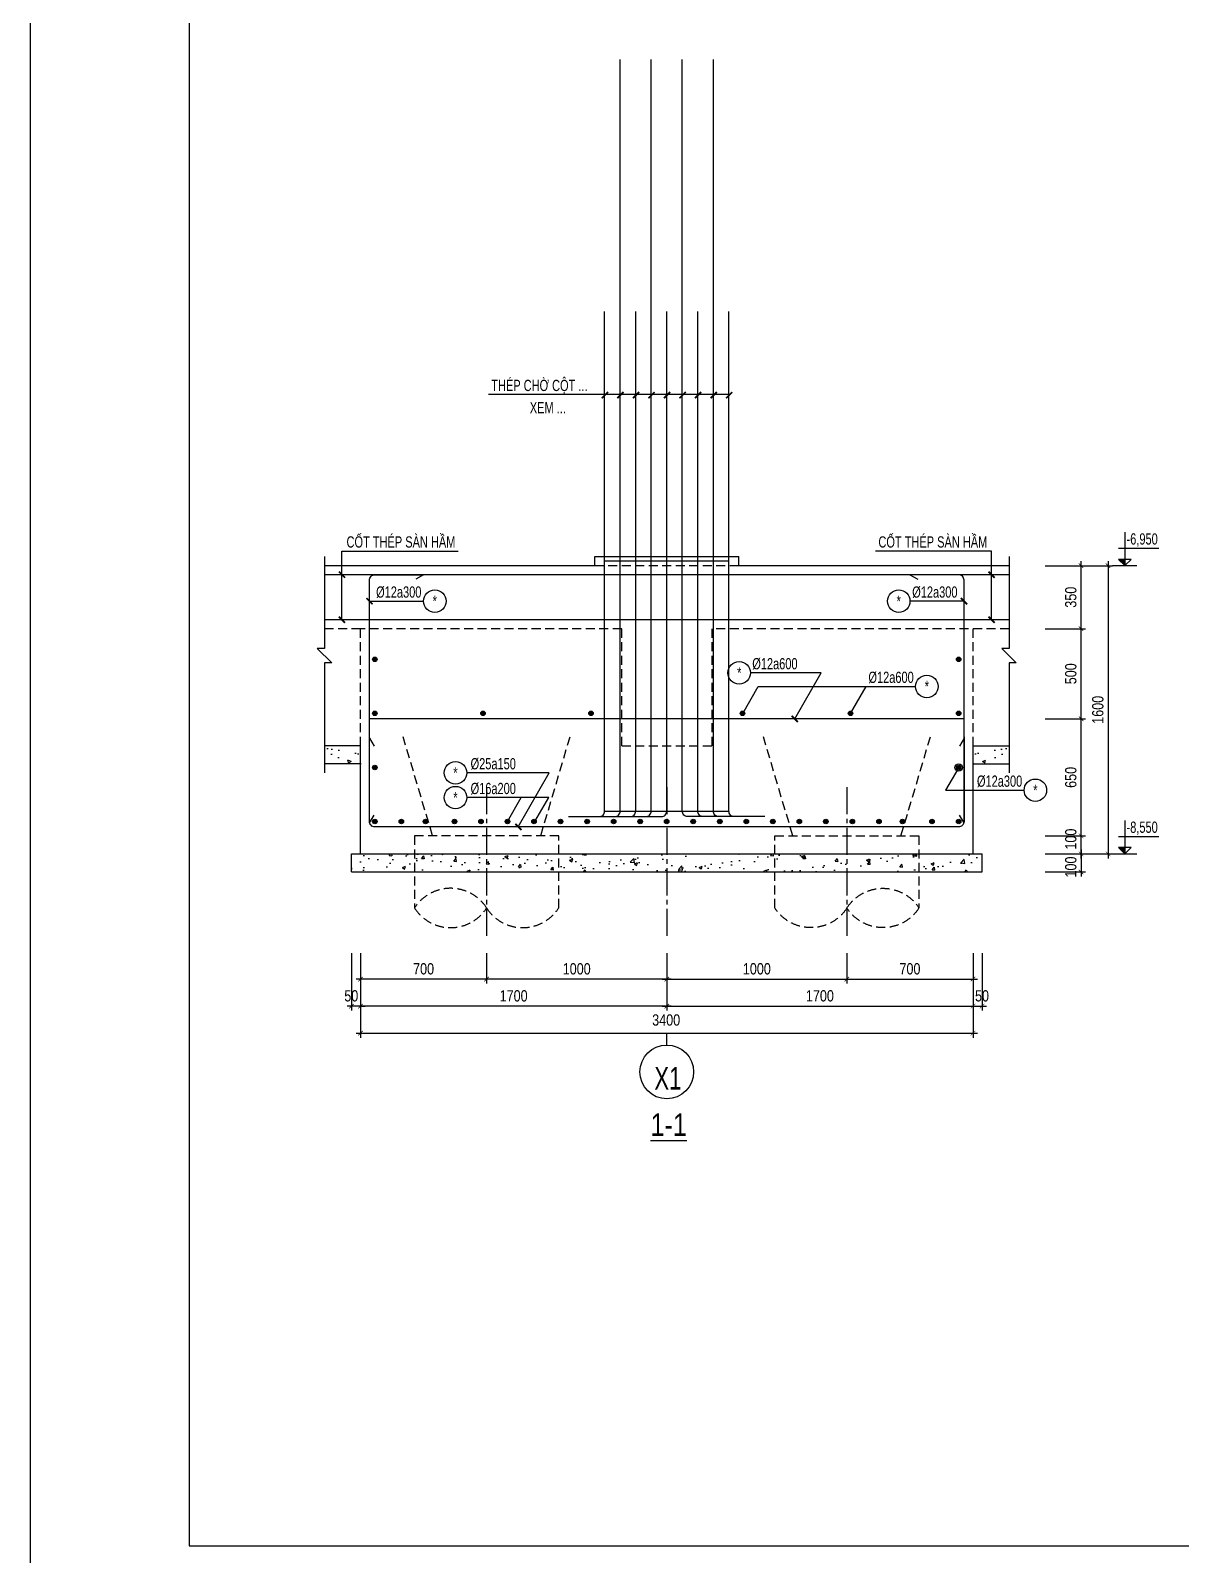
# Model space of a CAD drawing. Extents: x 71 to 2424299, y -14 to 1061502.
# Drawn here: x 1240521 to 1246910, y 486761 to 495226 of the extents above; entities that cross this region are included whole.
import ezdxf
from ezdxf.enums import TextEntityAlignment as Align

# ---------------------------------------------------------------- set-up
doc = ezdxf.new("R2010")
doc.units = 0
doc.header["$LTSCALE"] = 1000
doc.header["$MEASUREMENT"] = 0
doc.header["$PDMODE"] = 3
doc.linetypes.add('CENTER2', pattern=[1.125, 0.75, -0.125, 0.125, -0.125])
doc.linetypes.add('HIDDEN', pattern=[0.375, 0.25, -0.125])
doc.layers.get('0').update_dxf_attribs({"linetype": 'CONTINUOUS'})
doc.layers.get('Defpoints').update_dxf_attribs({"linetype": 'CONTINUOUS'})
for name, color, linetype in [('CDC.01.AXIS', 160, 'CENTER2'), ('CDC.02.DIM', 1, 'CONTINUOUS'), ('CDC.03.BORDER', 3, 'CONTINUOUS'), ('CDC.04.HIDDEN', 8, 'HIDDEN'), ('CDC.05.STEEL', 4, 'CONTINUOUS'), ('CDC.06.TEXT', 2, 'CONTINUOUS'), ('CDC.10.HATCH', 9, 'CONTINUOUS'), ('CDC.11.NOTE', 8, 'CONTINUOUS'), ('CDC.14.STEELNUM', 9, 'CONTINUOUS'), ('KCS_CHI', 1, 'CONTINUOUS')]:
    doc.layers.add(name, color=color, linetype=linetype)
doc.styles.add('ARIAL', font='arial.ttf', dxfattribs={"width": 0.8})
doc.dimstyles.new('25', dxfattribs={"dimscale": 25, "dimtxt": 2.5, "dimasz": 1, "dimexe": 1, "dimexo": 0, "dimgap": 1, "dimtad": 1, "dimdec": 0, "dimdsep": 46, "dimtxsty": 'ARIAL', "dimblk": 'ARCHTICK', "dimcen": 1, "dimdle": 1, "dimclrd": 256, "dimclre": 256, "dimclrt": 2, "dimadec": 0, "dimazin": 0, "dimtfac": 0.00072, "dimtdec": 0, "dimtix": 1, "dimtmove": 2, "dimatfit": 3, "dimldrblk": 'ARCHTICK', "dimfxl": 1, "dimtolj": 1, "dimarcsym": 0})

# ---------------------------------------------------------------- blocks, each defined once
blk = doc.blocks.new('_ArchTick')
at = {"color": 0, "linetype": 'ByBlock', "const_width": 0.15}
blk.add_lwpolyline([(-0.5, -0.5), (0.5, 0.5)], dxfattribs=at)
blk = doc.blocks.new('*D1478')
at = {"layer": 'CDC.02.DIM', "lineweight": -2, "transparency": 16777216}
for p, q in [((1246352.7, 490680.1), (1246352.7, 490530.1)), ((1246152.7, 490655.1), (1246377.7, 490655.1)), ((1246152.7, 490555.1), (1246377.7, 490555.1))]:
    blk.add_line(p, q, dxfattribs=at)
at = {"layer": 'Defpoints', "color": 0, "transparency": 16777216}
for p in [(1246152.7, 490655.1), (1246152.7, 490555.1), (1246352.7, 490555.1)]:
    blk.add_point(p, dxfattribs=at)
at = {"layer": 'CDC.02.DIM', "lineweight": -2, "transparency": 16777216, "xscale": 25, "yscale": 25, "zscale": 25}
for p, rotation in [((1246352.7, 490655.1), 90), ((1246352.7, 490555.1), 270)]:
    blk.add_blockref('_ArchTick', p, dxfattribs=dict(at, rotation=rotation))
at = {"layer": 'CDC.02.DIM', "color": 2, "transparency": 16777216, "insert": (1246295.8, 490582.4), "char_height": 62.5, "attachment_point": 5, "rotation": 90, "style": 'ARIAL'}
blk.add_mtext('\\A1;100', dxfattribs=at)
blk = doc.blocks.new('*D1479')
at = {"layer": 'CDC.02.DIM', "lineweight": -2, "transparency": 16777216}
for p, q in [((1246352.7, 490630.1), (1246352.7, 490780.1)), ((1246152.7, 490755.1), (1246377.7, 490755.1)), ((1246152.7, 490655.1), (1246377.7, 490655.1))]:
    blk.add_line(p, q, dxfattribs=at)
at = {"layer": 'Defpoints', "color": 0, "transparency": 16777216}
for p in [(1246152.7, 490755.1), (1246352.7, 490755.1), (1246152.7, 490655.1)]:
    blk.add_point(p, dxfattribs=at)
at = {"layer": 'CDC.02.DIM', "lineweight": -2, "transparency": 16777216, "xscale": 25, "yscale": 25, "zscale": 25}
for p, rotation in [((1246352.7, 490755.1), 90), ((1246352.7, 490655.1), 270)]:
    blk.add_blockref('_ArchTick', p, dxfattribs=dict(at, rotation=rotation))
at = {"layer": 'CDC.02.DIM', "color": 2, "transparency": 16777216, "insert": (1246295.8, 490737.4), "char_height": 62.5, "attachment_point": 5, "rotation": 90, "style": 'ARIAL'}
blk.add_mtext('\\A1;100', dxfattribs=at)
blk = doc.blocks.new('*D1480')
at = {"layer": 'CDC.02.DIM', "lineweight": -2, "transparency": 16777216}
for p, q in [((1246152.7, 491405.1), (1246377.7, 491405.1)), ((1246352.7, 490730.1), (1246352.7, 491430.1)), ((1246152.7, 490755.1), (1246377.7, 490755.1))]:
    blk.add_line(p, q, dxfattribs=at)
at = {"layer": 'Defpoints', "color": 0, "transparency": 16777216}
for p in [(1246152.7, 491405.1), (1246352.7, 491405.1), (1246152.7, 490755.1)]:
    blk.add_point(p, dxfattribs=at)
at = {"layer": 'CDC.02.DIM', "lineweight": -2, "transparency": 16777216, "xscale": 25, "yscale": 25, "zscale": 25}
for p, rotation in [((1246352.7, 491405.1), 90), ((1246352.7, 490755.1), 270)]:
    blk.add_blockref('_ArchTick', p, dxfattribs=dict(at, rotation=rotation))
at = {"layer": 'CDC.02.DIM', "color": 2, "transparency": 16777216, "insert": (1246295.8, 491080.1), "char_height": 62.5, "attachment_point": 5, "rotation": 90, "style": 'ARIAL'}
blk.add_mtext('\\A1;650', dxfattribs=at)
blk = doc.blocks.new('*D1481')
at = {"layer": 'CDC.02.DIM', "lineweight": -2, "transparency": 16777216}
for p, q in [((1246152.7, 491905.1), (1246377.7, 491905.1)), ((1246352.7, 491380.1), (1246352.7, 491930.1)), ((1246152.7, 491405.1), (1246377.7, 491405.1))]:
    blk.add_line(p, q, dxfattribs=at)
at = {"layer": 'Defpoints', "color": 0, "transparency": 16777216}
for p in [(1246152.7, 491905.1), (1246352.7, 491905.1), (1246152.7, 491405.1)]:
    blk.add_point(p, dxfattribs=at)
at = {"layer": 'CDC.02.DIM', "lineweight": -2, "transparency": 16777216, "xscale": 25, "yscale": 25, "zscale": 25}
for p, rotation in [((1246352.7, 491905.1), 90), ((1246352.7, 491405.1), 270)]:
    blk.add_blockref('_ArchTick', p, dxfattribs=dict(at, rotation=rotation))
at = {"layer": 'CDC.02.DIM', "color": 2, "transparency": 16777216, "insert": (1246295.8, 491655.1), "char_height": 62.5, "attachment_point": 5, "rotation": 90, "style": 'ARIAL'}
blk.add_mtext('\\A1;500', dxfattribs=at)
blk = doc.blocks.new('*D1482')
at = {"layer": 'CDC.02.DIM', "lineweight": -2, "transparency": 16777216}
for p, q in [((1246152.7, 492255.1), (1246377.7, 492255.1)), ((1246352.7, 491880.1), (1246352.7, 492280.1)), ((1246152.7, 491905.1), (1246377.7, 491905.1))]:
    blk.add_line(p, q, dxfattribs=at)
at = {"layer": 'Defpoints', "color": 0, "transparency": 16777216}
for p in [(1246152.7, 492255.1), (1246352.7, 492255.1), (1246152.7, 491905.1)]:
    blk.add_point(p, dxfattribs=at)
at = {"layer": 'CDC.02.DIM', "lineweight": -2, "transparency": 16777216, "xscale": 25, "yscale": 25, "zscale": 25}
for p, rotation in [((1246352.7, 492255.1), 90), ((1246352.7, 491905.1), 270)]:
    blk.add_blockref('_ArchTick', p, dxfattribs=dict(at, rotation=rotation))
at = {"layer": 'CDC.02.DIM', "color": 2, "transparency": 16777216, "insert": (1246295.8, 492080.1), "char_height": 62.5, "attachment_point": 5, "rotation": 90, "style": 'ARIAL'}
blk.add_mtext('\\A1;350', dxfattribs=at)
blk = doc.blocks.new('*D1483')
at = {"layer": 'CDC.02.DIM', "lineweight": -2, "transparency": 16777216}
for p, q in [((1246152.7, 492255.1), (1246527.7, 492255.1)), ((1246502.7, 492280.1), (1246502.7, 490630.1)), ((1246152.7, 490655.1), (1246527.7, 490655.1))]:
    blk.add_line(p, q, dxfattribs=at)
at = {"layer": 'Defpoints', "color": 0, "transparency": 16777216}
for p in [(1246152.7, 492255.1), (1246152.7, 490655.1), (1246502.7, 490655.1)]:
    blk.add_point(p, dxfattribs=at)
at = {"layer": 'CDC.02.DIM', "lineweight": -2, "transparency": 16777216, "xscale": 25, "yscale": 25, "zscale": 25}
for p, rotation in [((1246502.7, 492255.1), 90), ((1246502.7, 490655.1), 270)]:
    blk.add_blockref('_ArchTick', p, dxfattribs=dict(at, rotation=rotation))
at = {"layer": 'CDC.02.DIM', "color": 2, "transparency": 16777216, "insert": (1246445.8, 491455.1), "char_height": 62.5, "attachment_point": 5, "rotation": 90, "style": 'ARIAL'}
blk.add_mtext('\\A1;1600', dxfattribs=at)
blk = doc.blocks.new('*D1484')
at = {"layer": 'CDC.02.DIM', "lineweight": -2, "transparency": 16777216}
for p, q in [((1242352.7, 490105.1), (1242352.7, 489785.3)), ((1244052.7, 490105.1), (1244052.7, 489785.3)), ((1244077.7, 489810.3), (1242327.7, 489810.3))]:
    blk.add_line(p, q, dxfattribs=at)
at = {"layer": 'Defpoints', "color": 0, "transparency": 16777216}
for p in [(1242352.7, 490105.1), (1244052.7, 490105.1), (1242352.7, 489810.3)]:
    blk.add_point(p, dxfattribs=at)
at = {"layer": 'CDC.02.DIM', "lineweight": -2, "transparency": 16777216, "xscale": 25, "yscale": 25, "zscale": 25, "rotation": 180}
blk.add_blockref('_ArchTick', (1242352.7, 489810.3), dxfattribs=at)
at = {"layer": 'CDC.02.DIM', "lineweight": -2, "transparency": 16777216, "xscale": 25, "yscale": 25, "zscale": 25}
blk.add_blockref('_ArchTick', (1244052.7, 489810.3), dxfattribs=at)
at = {"layer": 'CDC.02.DIM', "color": 2, "transparency": 16777216, "insert": (1243202.7, 489867.2), "char_height": 62.5, "attachment_point": 5, "style": 'ARIAL'}
blk.add_mtext('\\A1;1700', dxfattribs=at)
blk = doc.blocks.new('*D1485')
at = {"layer": 'CDC.02.DIM', "lineweight": -2, "transparency": 16777216}
for p, q in [((1244052.7, 490105.1), (1244052.7, 489785.3)), ((1245752.7, 490105.1), (1245752.7, 489785.3)), ((1244027.7, 489810.3), (1245777.7, 489810.3))]:
    blk.add_line(p, q, dxfattribs=at)
at = {"layer": 'Defpoints', "color": 0, "transparency": 16777216}
for p in [(1244052.7, 490105.1), (1245752.7, 490105.1), (1245752.7, 489810.3)]:
    blk.add_point(p, dxfattribs=at)
at = {"layer": 'CDC.02.DIM', "lineweight": -2, "transparency": 16777216, "xscale": 25, "yscale": 25, "zscale": 25, "rotation": 180}
blk.add_blockref('_ArchTick', (1244052.7, 489810.3), dxfattribs=at)
at = {"layer": 'CDC.02.DIM', "lineweight": -2, "transparency": 16777216, "xscale": 25, "yscale": 25, "zscale": 25}
blk.add_blockref('_ArchTick', (1245752.7, 489810.3), dxfattribs=at)
at = {"layer": 'CDC.02.DIM', "color": 2, "transparency": 16777216, "insert": (1244902.7, 489867.2), "char_height": 62.5, "attachment_point": 5, "style": 'ARIAL'}
blk.add_mtext('\\A1;1700', dxfattribs=at)
blk = doc.blocks.new('*D1486')
at = {"layer": 'CDC.02.DIM', "lineweight": -2, "transparency": 16777216}
for p, q in [((1242352.7, 490105.1), (1242352.7, 489635.3)), ((1245752.7, 490105.1), (1245752.7, 489635.3)), ((1242327.7, 489660.3), (1245777.7, 489660.3))]:
    blk.add_line(p, q, dxfattribs=at)
at = {"layer": 'Defpoints', "color": 0, "transparency": 16777216}
for p in [(1242352.7, 490105.1), (1245752.7, 490105.1), (1245752.7, 489660.3)]:
    blk.add_point(p, dxfattribs=at)
at = {"layer": 'CDC.02.DIM', "lineweight": -2, "transparency": 16777216, "xscale": 25, "yscale": 25, "zscale": 25, "rotation": 180}
blk.add_blockref('_ArchTick', (1242352.7, 489660.3), dxfattribs=at)
at = {"layer": 'CDC.02.DIM', "lineweight": -2, "transparency": 16777216, "xscale": 25, "yscale": 25, "zscale": 25}
blk.add_blockref('_ArchTick', (1245752.7, 489660.3), dxfattribs=at)
at = {"layer": 'CDC.02.DIM', "color": 2, "transparency": 16777216, "insert": (1244049.5, 489733.1), "char_height": 62.5, "attachment_point": 5, "style": 'ARIAL'}
blk.add_mtext('\\A1;3400', dxfattribs=at)
blk = doc.blocks.new('*D1487')
at = {"layer": 'CDC.02.DIM', "lineweight": -2, "transparency": 16777216}
for p, q in [((1243052.7, 490105.1), (1243052.7, 489935.3)), ((1244052.7, 490105.1), (1244052.7, 489935.3)), ((1244077.7, 489960.3), (1243027.7, 489960.3))]:
    blk.add_line(p, q, dxfattribs=at)
at = {"layer": 'Defpoints', "color": 0, "transparency": 16777216}
for p in [(1243052.7, 490105.1), (1244052.7, 490105.1), (1243052.7, 489960.3)]:
    blk.add_point(p, dxfattribs=at)
at = {"layer": 'CDC.02.DIM', "lineweight": -2, "transparency": 16777216, "xscale": 25, "yscale": 25, "zscale": 25, "rotation": 180}
blk.add_blockref('_ArchTick', (1243052.7, 489960.3), dxfattribs=at)
at = {"layer": 'CDC.02.DIM', "lineweight": -2, "transparency": 16777216, "xscale": 25, "yscale": 25, "zscale": 25}
blk.add_blockref('_ArchTick', (1244052.7, 489960.3), dxfattribs=at)
at = {"layer": 'CDC.02.DIM', "color": 2, "transparency": 16777216, "insert": (1243552.7, 490017.2), "char_height": 62.5, "attachment_point": 5, "style": 'ARIAL'}
blk.add_mtext('\\A1;1000', dxfattribs=at)
blk = doc.blocks.new('*D1488')
at = {"layer": 'CDC.02.DIM', "lineweight": -2, "transparency": 16777216}
for p, q in [((1244052.7, 490105.1), (1244052.7, 489935.3)), ((1245052.7, 490105.1), (1245052.7, 489935.3)), ((1244027.7, 489960.3), (1245077.7, 489960.3))]:
    blk.add_line(p, q, dxfattribs=at)
at = {"layer": 'Defpoints', "color": 0, "transparency": 16777216}
for p in [(1244052.7, 490105.1), (1245052.7, 490105.1), (1245052.7, 489960.3)]:
    blk.add_point(p, dxfattribs=at)
at = {"layer": 'CDC.02.DIM', "lineweight": -2, "transparency": 16777216, "xscale": 25, "yscale": 25, "zscale": 25, "rotation": 180}
blk.add_blockref('_ArchTick', (1244052.7, 489960.3), dxfattribs=at)
at = {"layer": 'CDC.02.DIM', "lineweight": -2, "transparency": 16777216, "xscale": 25, "yscale": 25, "zscale": 25}
blk.add_blockref('_ArchTick', (1245052.7, 489960.3), dxfattribs=at)
at = {"layer": 'CDC.02.DIM', "color": 2, "transparency": 16777216, "insert": (1244552.7, 490017.2), "char_height": 62.5, "attachment_point": 5, "style": 'ARIAL'}
blk.add_mtext('\\A1;1000', dxfattribs=at)
blk = doc.blocks.new('*D1489')
at = {"layer": 'CDC.02.DIM', "lineweight": -2, "transparency": 16777216}
for p, q in [((1242302.7, 490105.1), (1242302.7, 489785.3)), ((1242352.7, 490105.1), (1242352.7, 489785.3)), ((1242302.7, 489810.3), (1242277.7, 489810.3)), ((1242352.7, 489810.3), (1242302.7, 489810.3)), ((1242352.7, 489810.3), (1242377.7, 489810.3))]:
    blk.add_line(p, q, dxfattribs=at)
at = {"layer": 'Defpoints', "color": 0, "transparency": 16777216}
for p in [(1242302.7, 490105.1), (1242352.7, 490105.1), (1242302.7, 489810.3)]:
    blk.add_point(p, dxfattribs=at)
at = {"layer": 'CDC.02.DIM', "lineweight": -2, "transparency": 16777216, "xscale": 25, "yscale": 25, "zscale": 25}
blk.add_blockref('_ArchTick', (1242302.7, 489810.3), dxfattribs=at)
at = {"layer": 'CDC.02.DIM', "lineweight": -2, "transparency": 16777216, "xscale": 25, "yscale": 25, "zscale": 25, "rotation": 180}
blk.add_blockref('_ArchTick', (1242352.7, 489810.3), dxfattribs=at)
at = {"layer": 'CDC.02.DIM', "color": 2, "transparency": 16777216, "insert": (1242301.3, 489867.2), "char_height": 62.5, "attachment_point": 5, "style": 'ARIAL'}
blk.add_mtext('\\A1;50', dxfattribs=at)
blk = doc.blocks.new('*D1490')
at = {"layer": 'CDC.02.DIM', "lineweight": -2, "transparency": 16777216}
for p, q in [((1245752.7, 490105.1), (1245752.7, 489785.3)), ((1245802.7, 490105.1), (1245802.7, 489785.3)), ((1245727.7, 489810.3), (1245827.7, 489810.3))]:
    blk.add_line(p, q, dxfattribs=at)
at = {"layer": 'Defpoints', "color": 0, "transparency": 16777216}
for p in [(1245752.7, 490105.1), (1245802.7, 490105.1), (1245802.7, 489810.3)]:
    blk.add_point(p, dxfattribs=at)
at = {"layer": 'CDC.02.DIM', "lineweight": -2, "transparency": 16777216, "xscale": 25, "yscale": 25, "zscale": 25, "rotation": 180}
blk.add_blockref('_ArchTick', (1245752.7, 489810.3), dxfattribs=at)
at = {"layer": 'CDC.02.DIM', "lineweight": -2, "transparency": 16777216, "xscale": 25, "yscale": 25, "zscale": 25}
blk.add_blockref('_ArchTick', (1245802.7, 489810.3), dxfattribs=at)
at = {"layer": 'CDC.02.DIM', "color": 2, "transparency": 16777216, "insert": (1245802.7, 489867.2), "char_height": 62.5, "attachment_point": 5, "style": 'ARIAL'}
blk.add_mtext('\\A1;50', dxfattribs=at)
blk = doc.blocks.new('C800K')
at = {"layer": 'CDC.01.AXIS', "ltscale": 0.2}
blk.add_line((0, 370.1), (0, -474.3), dxfattribs=at)
at = {"layer": 'CDC.04.HIDDEN', "ltscale": 0.2}
for p, q in [((-300, 100), (-463.4, 650)), ((300, 100), (463.4, 650))]:
    blk.add_line(p, q, dxfattribs=at)
blk.add_lwpolyline([(400, -300), (400, 100), (-400, 100), (-400, -300)], dxfattribs=at)
blk.add_lwpolyline([(400, -300, -0.545955), (0, -300, 0.545955), (-400, -300, 0.545955), (0, -300, 0.36397)], format="xyb", dxfattribs=at)
blk = doc.blocks.new('*D1791')
at = {"layer": 'CDC.02.DIM', "lineweight": -2, "transparency": 16777216}
for p, q in [((1242352.7, 490105.1), (1242352.7, 489935.3)), ((1243052.7, 490105.1), (1243052.7, 489935.3)), ((1243077.7, 489960.3), (1242327.7, 489960.3))]:
    blk.add_line(p, q, dxfattribs=at)
at = {"layer": 'Defpoints', "color": 0, "transparency": 16777216}
for p in [(1242352.7, 490105.1), (1243052.7, 490105.1), (1242352.7, 489960.3)]:
    blk.add_point(p, dxfattribs=at)
at = {"layer": 'CDC.02.DIM', "lineweight": -2, "transparency": 16777216, "xscale": 25, "yscale": 25, "zscale": 25, "rotation": 180}
blk.add_blockref('_ArchTick', (1242352.7, 489960.3), dxfattribs=at)
at = {"layer": 'CDC.02.DIM', "lineweight": -2, "transparency": 16777216, "xscale": 25, "yscale": 25, "zscale": 25}
blk.add_blockref('_ArchTick', (1243052.7, 489960.3), dxfattribs=at)
at = {"layer": 'CDC.02.DIM', "color": 2, "transparency": 16777216, "insert": (1242702.7, 490017.2), "char_height": 62.5, "attachment_point": 5, "style": 'ARIAL'}
blk.add_mtext('\\A1;700', dxfattribs=at)
blk = doc.blocks.new('*D1792')
at = {"layer": 'CDC.02.DIM', "lineweight": -2, "transparency": 16777216}
for p, q in [((1245052.7, 490105.1), (1245052.7, 489935.3)), ((1245752.7, 490105.1), (1245752.7, 489935.3)), ((1245027.7, 489960.3), (1245777.7, 489960.3))]:
    blk.add_line(p, q, dxfattribs=at)
at = {"layer": 'Defpoints', "color": 0, "transparency": 16777216}
for p in [(1245052.7, 490105.1), (1245752.7, 490105.1), (1245752.7, 489960.3)]:
    blk.add_point(p, dxfattribs=at)
at = {"layer": 'CDC.02.DIM', "lineweight": -2, "transparency": 16777216, "xscale": 25, "yscale": 25, "zscale": 25, "rotation": 180}
blk.add_blockref('_ArchTick', (1245052.7, 489960.3), dxfattribs=at)
at = {"layer": 'CDC.02.DIM', "lineweight": -2, "transparency": 16777216, "xscale": 25, "yscale": 25, "zscale": 25}
blk.add_blockref('_ArchTick', (1245752.7, 489960.3), dxfattribs=at)
at = {"layer": 'CDC.02.DIM', "color": 2, "transparency": 16777216, "insert": (1245402.7, 490017.2), "char_height": 62.5, "attachment_point": 5, "style": 'ARIAL'}
blk.add_mtext('\\A1;700', dxfattribs=at)
blk = doc.blocks.new('34')
at = {"color": 4, "elevation": 0}
blk.add_lwpolyline([(1087304.3, 521742.8), (1107165, 521742.8), (1107165, 536023), (1087304.3, 536023)], close=True, dxfattribs=at)
at = {"layer": 'Defpoints', "elevation": 0}
blk.add_lwpolyline([(1086424.2, 521457.2), (1086424.2, 536307.2), (1107449.2, 536307.2), (1107449.2, 521457.2), (1086424.2, 521457.2)], close=True, dxfattribs=at)

msp = doc.modelspace()

# ---------------------------------------------------------------- hatches: boundary and pattern name
at = {"layer": 'CDC.10.HATCH'}
h = msp.add_hatch(dxfattribs=at)
h.set_pattern_fill('AR-CONC', color=256, scale=25, style=0)
h.set_pattern_definition([(130, (2403876.2, -19501.07), (-179.315046, -15.688034), [18.75, -206.25]), (185, (2403876.2, -19501.07), (34.687833, 188.048033), [15, -165]), (79.5486, (2403861.26, -19502.38), (-144.627345, 172.359886), [15.935047, -175.285528]), (133.8158, (2403876.2, -19451.07), (-266.810262, -41.379754), [28.125, -309.375]), (83.3644, (2403853.97, -19454.52), (-233.665676, 243.52947), [23.90257, -262.92825]), (188.8158, (2403876.2, -19451.07), (-233.665486, 243.52965), [22.5, -247.5]), (159, (2403851.2, -19463.57), (-149.226763, -100.654723), [18.75, -206.25]), (214, (2403851.2, -19463.57), (-60.828833, 181.28751), [15, -165]), (108.5486, (2403838.77, -19471.96), (-210.055657, 80.632624), [15.935047, -175.285528]), (142.5, (2403876.204, -19501.07), (-3.0399638, 83.2234635), [0, -163, 0, -167.5, 0, -165.625]), (172.5, (2403876.2, -19501.07), (-65.7673844, 98.602928), [0, -95.5, 0, -159.25, 0, -63.125]), (212.5, (2403931.954, -19501.07), (-133.455609, -5.638718), [0, -62.5, 0, -195, 0, -258.75]), (222.5, (2403956.95, -19501.07), (-145.796542, 25.026246), [0, -81.25, 0, -129.5, 0, -183.75])])
h.paths.add_polyline_path([(1242152.73, 491255.13), (1242352.73, 491255.13), (1242352.73, 491155.13), (1242152.73, 491155.13)])
h = msp.add_hatch(dxfattribs=at)
h.set_pattern_fill('AR-CONC', color=256, scale=25, style=0)
h.set_pattern_definition([(50, (84229.27, -19501.07), (179.315046, -15.688034), [18.75, -206.25]), (355, (84229.27, -19501.07), (-34.687833, 188.048033), [15, -165]), (100.4514, (84244.21, -19502.38), (144.627345, 172.359886), [15.935047, -175.285528]), (46.1842, (84229.27, -19451.07), (266.810262, -41.379754), [28.125, -309.375]), (96.6356, (84251.5, -19454.52), (233.665676, 243.52947), [23.90257, -262.92825]), (351.1842, (84229.27, -19451.07), (233.665486, 243.52965), [22.5, -247.5]), (21, (84254.27, -19463.57), (149.226763, -100.654723), [18.75, -206.25]), (326, (84254.27, -19463.57), (60.828833, 181.28751), [15, -165]), (71.4514, (84266.7, -19471.96), (210.055657, 80.632624), [15.935047, -175.285528]), (37.5, (84229.266, -19501.07), (3.0399638, 83.2234635), [0, -163, 0, -167.5, 0, -165.625]), (7.5, (84229.27, -19501.07), (65.7673844, 98.602928), [0, -95.5, 0, -159.25, 0, -63.125]), (327.5, (84173.516, -19501.07), (133.455609, -5.638718), [0, -62.5, 0, -195, 0, -258.75]), (317.5, (84148.52, -19501.07), (145.796542, 25.026246), [0, -81.25, 0, -129.5, 0, -183.75])])
h.paths.add_polyline_path([(1245952.73, 491255.13), (1245752.73, 491255.13), (1245752.73, 491155.13), (1245952.73, 491155.13)])
h = msp.add_hatch(dxfattribs=at)
h.set_pattern_fill('AR-CONC', color=256, scale=25, style=0)
h.set_pattern_definition([(50, (131541.1, 16522.7), (179.315046, -15.688034), [18.75, -206.25]), (355, (131541.1, 16522.7), (-34.687833, 188.048033), [15, -165]), (100.4514, (131556.04, 16521.4), (144.627345, 172.359886), [15.935047, -175.285528]), (46.1842, (131541.1, 16572.7), (266.810262, -41.379754), [28.125, -309.375]), (96.6356, (131563.33, 16569.25), (233.665676, 243.52947), [23.90257, -262.92825]), (351.1842, (131541.1, 16572.7), (233.665486, 243.52965), [22.5, -247.5]), (21, (131566.1, 16560.2), (149.226763, -100.654723), [18.75, -206.25]), (326, (131566.1, 16560.2), (60.828833, 181.28751), [15, -165]), (71.4514, (131578.53, 16551.81), (210.055657, 80.632624), [15.935047, -175.285528]), (37.5, (131541.094, 16522.7), (3.0399638, 83.2234635), [0, -163, 0, -167.5, 0, -165.625]), (7.5, (131541.09, 16522.7), (65.7673844, 98.602928), [0, -95.5, 0, -159.25, 0, -63.125]), (327.5, (131485.344, 16522.7), (133.455609, -5.638718), [0, -62.5, 0, -195, 0, -258.75]), (317.5, (131460.34, 16522.7), (145.796542, 25.026246), [0, -81.25, 0, -129.5, 0, -183.75])])
h.paths.add_polyline_path([(1245802.73, 490555.13), (1245802.73, 490655.13), (1242302.73, 490655.13), (1242302.73, 490555.13)])
at = {"layer": 'CDC.11.NOTE'}
for points in [[(1246594.9, 492290.13), (1246559.9, 492290.13), (1246594.9, 492255.13)], [(1246594.9, 490690.13), (1246559.9, 490690.13), (1246594.9, 490655.13)]]:
    msp.add_hatch(color=256, dxfattribs=at).paths.add_polyline_path(points)

# ---------------------------------------------------------------- linework, layer by layer
at = {"layer": 'CDC.01.AXIS', "ltscale": 0.2}
msp.add_line((1244052.73, 491025.27), (1244052.73, 490180.8), dxfattribs=at)
at = {"layer": 'CDC.03.BORDER'}
for p, q in [((1243652.73, 492305.13), (1244452.73, 492305.13)), ((1243652.73, 492255.13), (1243652.73, 492305.13)), ((1244452.73, 492255.13), (1244452.73, 492305.13)), ((1242152.73, 492255.13), (1243652.73, 492255.13)), ((1244452.73, 492255.13), (1245952.73, 492255.13)), ((1242352.73, 491255.13), (1242152.73, 491255.13)), ((1242352.73, 490655.13), (1242352.73, 491255.13)), ((1245752.73, 490655.13), (1245752.73, 491255.13)), ((1245752.73, 491255.13), (1245952.73, 491255.13))]:
    msp.add_line(p, q, dxfattribs=at)
at = {"layer": 'CDC.04.HIDDEN', "ltscale": 0.2}
for p, q in [((1243652.73, 492255.13), (1244452.73, 492255.13)), ((1242352.73, 491905.13), (1242152.73, 491905.13)), ((1243802.73, 491905.13), (1242352.73, 491905.13)), ((1242352.73, 491255.13), (1242352.73, 491905.13)), ((1243802.73, 491255.13), (1243802.73, 491905.13)), ((1245952.73, 491905.13), (1244302.73, 491905.13)), ((1244302.73, 491905.13), (1244302.73, 491255.13)), ((1245752.73, 491255.13), (1245752.73, 491905.13)), ((1243802.73, 491255.13), (1244302.73, 491255.13))]:
    msp.add_line(p, q, dxfattribs=at)
at = {"layer": 'CDC.05.STEEL', "ltscale": 0.3}
for p, q in [((1245952.73, 492205.13), (1242152.73, 492205.13)), ((1242702.73, 492205.13), (1242659.43, 492180.13)), ((1244397.73, 492280.13), (1243707.73, 492280.13)), ((1245402.73, 492205.13), (1245446.04, 492180.13)), ((1245952.73, 491955.13), (1242152.73, 491955.13)), ((1245702.73, 491405.13), (1242402.73, 491405.13)), ((1242402.73, 491297.13), (1242427.73, 491253.83)), ((1245702.73, 491297.13), (1245677.73, 491253.83)), ((1242402.73, 490827.13), (1242427.73, 490870.43)), ((1243707.73, 490892.13), (1244397.73, 490892.13)), ((1245702.73, 490827.13), (1245677.73, 490870.43))]:
    msp.add_line(p, q, dxfattribs=at)
for points in [[(1243593.98, 490862.13), (1243763.98, 490862.13, 0.4142136), (1243793.98, 490892.13), (1243793.98, 495065.13)], [(1243766.48, 490862.13), (1243936.48, 490862.13, 0.4142136), (1243966.48, 490892.13), (1243966.48, 495065.13)], [(1244338.98, 490862.13), (1244168.98, 490862.13, -0.4142136), (1244138.98, 490892.13), (1244138.98, 495065.13)], [(1244511.48, 490862.13), (1244341.48, 490862.13, -0.4142136), (1244311.48, 490892.13), (1244311.48, 495065.13)], [(1243507.73, 490862.13), (1243677.73, 490862.13, 0.4142136), (1243707.73, 490892.13), (1243707.73, 493665.13)], [(1243680.23, 490862.13), (1243850.23, 490862.13, 0.4142136), (1243880.23, 490892.13), (1243880.23, 493665.13)], [(1243852.73, 490862.13), (1244022.73, 490862.13, 0.4142136), (1244052.73, 490892.13), (1244052.73, 493665.13)], [(1244425.23, 490862.13), (1244255.23, 490862.13, -0.4142136), (1244225.23, 490892.13), (1244225.23, 493665.13)], [(1244597.73, 490862.13), (1244427.73, 490862.13, -0.4142136), (1244397.73, 490892.13), (1244397.73, 493665.13)], [(1242402.73, 490827.13), (1242402.73, 492175.13, -0.4142136), (1242432.73, 492205.13), (1242702.73, 492205.13)], [(1245702.73, 490827.13), (1245702.73, 492175.13, 0.4142136), (1245672.73, 492205.13), (1245402.73, 492205.13)], [(1245702.73, 491305.13), (1245702.73, 490835.13, -0.4142136), (1245672.73, 490805.13), (1242432.73, 490805.13, -0.4142136), (1242402.73, 490835.13), (1242402.73, 491305.13)]]:
    msp.add_lwpolyline(points, format="xyb", dxfattribs=at)
at = {"layer": 'CDC.05.STEEL', "const_width": 12.3}
for points in [[(1242432.33, 491741.29, 1), (1242432.33, 491728.98, 1)], [(1245673.14, 491741.29, -1), (1245673.14, 491728.98, -1)], [(1242432.33, 491441.29, 1), (1242432.33, 491428.98, 1)], [(1243032.33, 491441.29, 1), (1243032.33, 491428.98, 1)], [(1243632.33, 491441.29, 1), (1243632.33, 491428.98, 1)], [(1244473.14, 491441.29, -1), (1244473.14, 491428.98, -1)], [(1245073.14, 491441.29, -1), (1245073.14, 491428.98, -1)], [(1245673.14, 491441.29, -1), (1245673.14, 491428.98, -1)], [(1242432.33, 491141.29, 1), (1242432.33, 491128.98, 1)], [(1245673.14, 491141.29, -1), (1245673.14, 491128.98, -1)], [(1242432.33, 490841.29, 1), (1242432.33, 490828.98, 1)], [(1242579.6, 490841.29, 1), (1242579.6, 490828.98, 1)], [(1242713.71, 490841.29, 1), (1242713.71, 490828.98, 1)], [(1242874.15, 490841.29, 1), (1242874.15, 490828.98, 1)], [(1243021.42, 490841.29, 1), (1243021.42, 490828.98, 1)], [(1243168.69, 490841.29, 1), (1243168.69, 490828.98, 1)], [(1243315.96, 490841.29, 1), (1243315.96, 490828.98, 1)], [(1243463.24, 490841.29, 1), (1243463.24, 490828.98, 1)], [(1243610.51, 490841.29, 1), (1243610.51, 490828.98, 1)], [(1243757.78, 490841.29, 1), (1243757.78, 490828.98, 1)], [(1243905.06, 490841.29, 1), (1243905.06, 490828.98, 1)], [(1244052.33, 490841.29, 1), (1244052.33, 490828.98, 1)], [(1244199.6, 490841.29, 1), (1244199.6, 490828.98, 1)], [(1244346.87, 490841.29, 1), (1244346.87, 490828.98, 1)], [(1244494.15, 490841.29, 1), (1244494.15, 490828.98, 1)], [(1244641.42, 490841.29, 1), (1244641.42, 490828.98, 1)], [(1244788.69, 490841.29, 1), (1244788.69, 490828.98, 1)], [(1244935.96, 490841.29, 1), (1244935.96, 490828.98, 1)], [(1245083.24, 490841.29, 1), (1245083.24, 490828.98, 1)], [(1245230.51, 490841.29, 1), (1245230.51, 490828.98, 1)], [(1245361.57, 490841.29, 1), (1245361.57, 490828.98, 1)], [(1245525.06, 490841.29, 1), (1245525.06, 490828.98, 1)], [(1245673.14, 490841.29, -1), (1245673.14, 490828.98, -1)]]:
    msp.add_lwpolyline(points, format="xyb", close=True, dxfattribs=at)
at = {"layer": 'CDC.05.STEEL'}
for centre in [(1242432.33, 491735.13), (1245673.14, 491735.13), (1242432.33, 491435.13), (1243032.33, 491435.13), (1243632.33, 491435.13), (1244473.14, 491435.13), (1245073.14, 491435.13), (1245673.14, 491435.13), (1242432.33, 491135.13), (1245673.14, 491135.13), (1242432.33, 490835.13), (1242579.6, 490835.13), (1242713.71, 490835.13), (1242874.15, 490835.13), (1243021.42, 490835.13), (1243168.69, 490835.13), (1243315.96, 490835.13), (1243463.24, 490835.13), (1243610.51, 490835.13), (1243757.78, 490835.13), (1243905.06, 490835.13), (1244052.33, 490835.13), (1244199.6, 490835.13), (1244346.87, 490835.13), (1244494.15, 490835.13), (1244641.42, 490835.13), (1244788.69, 490835.13), (1244935.96, 490835.13), (1245083.24, 490835.13), (1245230.51, 490835.13), (1245361.57, 490835.13), (1245525.06, 490835.13), (1245673.14, 490835.13)]:
    msp.add_circle(centre, 12.53, dxfattribs=at)
at = {"layer": 'CDC.11.NOTE'}
for p, q in [((1246594.9, 492441.43), (1246594.9, 492255.13)), ((1246560.09, 492352.62), (1246785.16, 492352.62)), ((1246527.73, 492255.13), (1246662.06, 492255.13)), ((1242402.73, 492058.04), (1242702.65, 492058.04)), ((1245702.73, 492058.04), (1245402.82, 492058.04)), ((1242352.73, 491155.13), (1242152.73, 491155.13)), ((1245752.73, 491155.13), (1245952.73, 491155.13)), ((1246594.9, 490841.43), (1246594.9, 490655.13)), ((1246560.09, 490752.62), (1246785.16, 490752.62)), ((1242302.73, 490555.13), (1242302.73, 490655.13)), ((1242302.73, 490655.13), (1245802.73, 490655.13)), ((1245802.73, 490555.13), (1245802.73, 490655.13)), ((1246527.73, 490655.13), (1246662.06, 490655.13)), ((1242302.73, 490555.13), (1245802.73, 490555.13)), ((1244052.73, 489594.38), (1244052.73, 489660.3))]:
    msp.add_line(p, q, dxfattribs=at)
for points in [[(1242152.73, 492305.13), (1242152.73, 491795.13), (1242112.73, 491795.13), (1242192.73, 491715.13), (1242152.73, 491715.13), (1242152.73, 491105.13)], [(1242249.59, 491955.13), (1242249.59, 492336.02), (1242894.45, 492336.02)], [(1245855.88, 491955.13), (1245855.88, 492336.02), (1245211.02, 492336.02)], [(1245952.73, 492305.13), (1245952.73, 491795.13), (1245912.73, 491795.13), (1245992.73, 491715.13), (1245952.73, 491715.13), (1245952.73, 491105.13)], [(1246559.9, 492290.13), (1246594.9, 492255.13), (1246629.9, 492290.13), (1246559.9, 492290.13)], [(1244763.06, 491405.13), (1244910.34, 491660.24), (1244517.45, 491660.24)], [(1244474.36, 491435.13), (1244560.74, 491584.75), (1245434.08, 491584.75)], [(1245073.14, 491435.13), (1245159.52, 491584.75), (1245434.08, 491584.75)], [(1243227.58, 490805.13), (1243400.69, 491104.98), (1242942.25, 491104.98)], [(1245673.14, 491135.13), (1245600.01, 491008.46), (1246036.39, 491008.46)], [(1243168.69, 490835.13), (1243245.25, 490967.74), (1242942.25, 490967.74)], [(1243320.95, 490835.13), (1243397.51, 490967.74), (1242942.25, 490967.74)], [(1246559.9, 490690.13), (1246594.9, 490655.13), (1246629.9, 490690.13), (1246559.9, 490690.13)]]:
    msp.add_lwpolyline(points, dxfattribs=at)
at = {"layer": 'CDC.11.NOTE', "const_width": 10}
for points in [[(1242232.43, 492222.29), (1242266.75, 492187.97)], [(1245838.72, 492222.29), (1245873.04, 492187.97)], [(1242385.57, 492075.21), (1242419.9, 492040.88)], [(1245685.57, 492075.21), (1245719.9, 492040.88)], [(1242232.43, 491972.29), (1242266.75, 491937.97)], [(1245838.72, 491972.29), (1245873.04, 491937.97)], [(1244745.9, 491422.3), (1244780.22, 491387.97)], [(1243212.02, 490822.3), (1243246.34, 490787.97)]]:
    msp.add_lwpolyline(points, dxfattribs=at)
at = {"layer": 'CDC.11.NOTE'}
for centre, radius in [((1245673.14, 491135.13), 20.61), ((1244052.73, 489445.24), 149.14)]:
    msp.add_circle(centre, radius, dxfattribs=at)
at = {"layer": 'CDC.14.STEELNUM'}
for centre in [(1242765.15, 492058.04), (1245340.32, 492058.04), (1244454.95, 491660.24), (1245496.58, 491584.75), (1242879.75, 491104.98), (1242879.75, 490967.74), (1246098.89, 491008.46)]:
    msp.add_circle(centre, 62.5, dxfattribs=at)
at = {"layer": 'KCS_CHI'}
msp.add_line((1244397.73, 493204.78), (1243063.9, 493204.78), dxfattribs=at)
at = {"layer": 'KCS_CHI', "const_width": 10}
for points in [[(1243726.6, 493219), (1243692.27, 493184.67)], [(1243812.85, 493219), (1243778.52, 493184.67)], [(1243899.1, 493219), (1243864.77, 493184.67)], [(1243985.35, 493219), (1243951.02, 493184.67)], [(1244071.6, 493219), (1244037.27, 493184.67)], [(1244157.85, 493219), (1244123.52, 493184.67)], [(1244244.1, 493219), (1244209.77, 493184.67)], [(1244330.35, 493219), (1244296.02, 493184.67)], [(1244416.6, 493219), (1244382.27, 493184.67)]]:
    msp.add_lwpolyline(points, dxfattribs=at)

# ---------------------------------------------------------------- block references
at = {"layer": 'CDC.03.BORDER'}
msp.add_blockref('34', (154096.46, -34927.16), dxfattribs=at)
at = {"layer": 'CDC.10.HATCH'}
msp.add_blockref('C800K', (1243052.73, 490655.13), dxfattribs=at)
at = {"layer": 'CDC.10.HATCH', "xscale": -1}
msp.add_blockref('C800K', (1245052.73, 490655.13), dxfattribs=at)

# ---------------------------------------------------------------- texts
at = {"layer": 'CDC.06.TEXT', "style": 'ARIAL'}
for s, height, width, p in [('THÉP CHỜ CỘT ...', 62.5, 0.7, (1243345.75, 493255.55, 0)), ('XEM ...', 62.5, 0.7, (1243392.62, 493132.04)), ('CỐT THÉP SÀN HẦM', 62.5, 0.7, (1242577.2, 492386.79)), ('CỐT THÉP SÀN HẦM', 62.5, 0.7, (1245529.85, 492386.79)), ('-6,950', 62.5, 0.7, (1246691.72, 492403.39)), ('%%C12a300', 62.5, 0.7, (1242564.99, 492108.82)), ('%%C12a300', 62.5, 0.7, (1245540.93, 492108.82)), ('%%C12a600', 62.5, 0.7, (1244653.04, 491711.01)), ('%%C12a600', 62.5, 0.7, (1245297.97, 491635.52)), ('%%C25a150', 62.5, 0.7, (1243089.41, 491155.75)), ('%%C16a200', 62.5, 0.7, (1243089.41, 491018.51)), ('%%C12a300', 62.5, 0.7, (1245900.28, 491059.23)), ('-8,550', 62.5, 0.7, (1246691.72, 490803.39)), ('%%U1-1', 125, 0.8, (1244063.51, 489152.46))]:
    msp.add_text(s, height=height, dxfattribs=dict(at, width=width)).set_placement(p, align=Align.MIDDLE_CENTER)
at = {"layer": 'CDC.06.TEXT', "insert": (1244058.66, 489347.57), "char_height": 125, "width": 116.16, "attachment_point": 8, "line_spacing_factor": 0.938532}
msp.add_mtext('{\\fArial|b0|i0|c0|p34;\\W0.7;X1}', dxfattribs=at)
at = {"layer": 'CDC.14.STEELNUM', "style": 'ARIAL', "width": 0.7}
for p in [(1242765.12, 492058.04), (1245340.32, 492058.04), (1244454.95, 491660.24), (1245496.58, 491584.75), (1242879.75, 491104.98), (1246098.89, 491008.46), (1242879.75, 490967.74)]:
    msp.add_text('*', height=62.5, dxfattribs=at).set_placement(p, align=Align.MIDDLE_CENTER)

# ---------------------------------------------------------------- dimensions: what is measured, and where the dimension line sits
at = {"layer": 'CDC.02.DIM'}
for base, p1, p2, picture, middle in [((1246352.73, 492255.13), (1246152.73, 491905.13), (1246152.73, 492255.13), '*D1482', (1246295.8, 492080.13)), ((1246502.73, 490655.13), (1246152.73, 492255.13), (1246152.73, 490655.13), '*D1483', (1246445.82, 491455.13)), ((1246352.73, 491905.13), (1246152.73, 491405.13), (1246152.73, 491905.13), '*D1481', (1246295.82, 491655.13)), ((1246352.73, 491405.13), (1246152.73, 490755.13), (1246152.73, 491405.13), '*D1480', (1246295.82, 491080.13))]:
    dim = msp.add_linear_dim(base=base, p1=p1, p2=p2, angle=90, dimstyle='25', dxfattribs=at)
    dim.commit()
    dim.dimension.update_dxf_attribs({"geometry": picture, "text_midpoint": middle})
for base, p2, picture, middle in [((1246352.73, 490755.13), (1246152.73, 490755.13), '*D1479', (1246295.82, 490737.41)), ((1246352.73, 490555.13), (1246152.73, 490555.13), '*D1478', (1246295.82, 490582.43))]:
    dim = msp.add_linear_dim(base=base, p1=(1246152.73, 490655.13), p2=p2, angle=90, dimstyle='25', dxfattribs=at)
    dim.commit()
    dim.dimension.update_dxf_attribs({"geometry": picture, "text_midpoint": middle, "dimtype": 160})
for base, p1, p2, picture, middle in [((1242302.73, 489810.3), (1242352.73, 490105.13), (1242302.73, 490105.13), '*D1489', (1242301.29, 489867.21)), ((1245752.73, 489660.3), (1242352.73, 490105.13), (1245752.73, 490105.13), '*D1486', (1244049.47, 489733.06)), ((1245802.73, 489810.3), (1245752.73, 490105.13), (1245802.73, 490105.13), '*D1490', (1245802.73, 489867.21))]:
    dim = msp.add_linear_dim(base=base, p1=p1, p2=p2, dimstyle='25', dxfattribs=at)
    dim.commit()
    dim.dimension.update_dxf_attribs({"geometry": picture, "text_midpoint": middle, "dimtype": 160})
for base, p1, p2, picture, middle in [((1242352.73, 489810.3), (1244052.73, 490105.13), (1242352.73, 490105.13), '*D1484', (1243202.73, 489867.21)), ((1242352.73, 489960.3), (1243052.73, 490105.13), (1242352.73, 490105.13), '*D1791', (1242702.73, 490017.21)), ((1243052.73, 489960.3), (1244052.73, 490105.13), (1243052.73, 490105.13), '*D1487', (1243552.73, 490017.21)), ((1245752.73, 489810.3), (1244052.73, 490105.13), (1245752.73, 490105.13), '*D1485', (1244902.73, 489867.21)), ((1245052.73, 489960.3), (1244052.73, 490105.13), (1245052.73, 490105.13), '*D1488', (1244552.73, 490017.21)), ((1245752.73, 489960.3), (1245052.73, 490105.13), (1245752.73, 490105.13), '*D1792', (1245402.73, 490017.21))]:
    dim = msp.add_linear_dim(base=base, p1=p1, p2=p2, dimstyle='25', dxfattribs=at)
    dim.commit()
    dim.dimension.update_dxf_attribs({"geometry": picture, "text_midpoint": middle})

doc.saveas('drawing.dxf')
